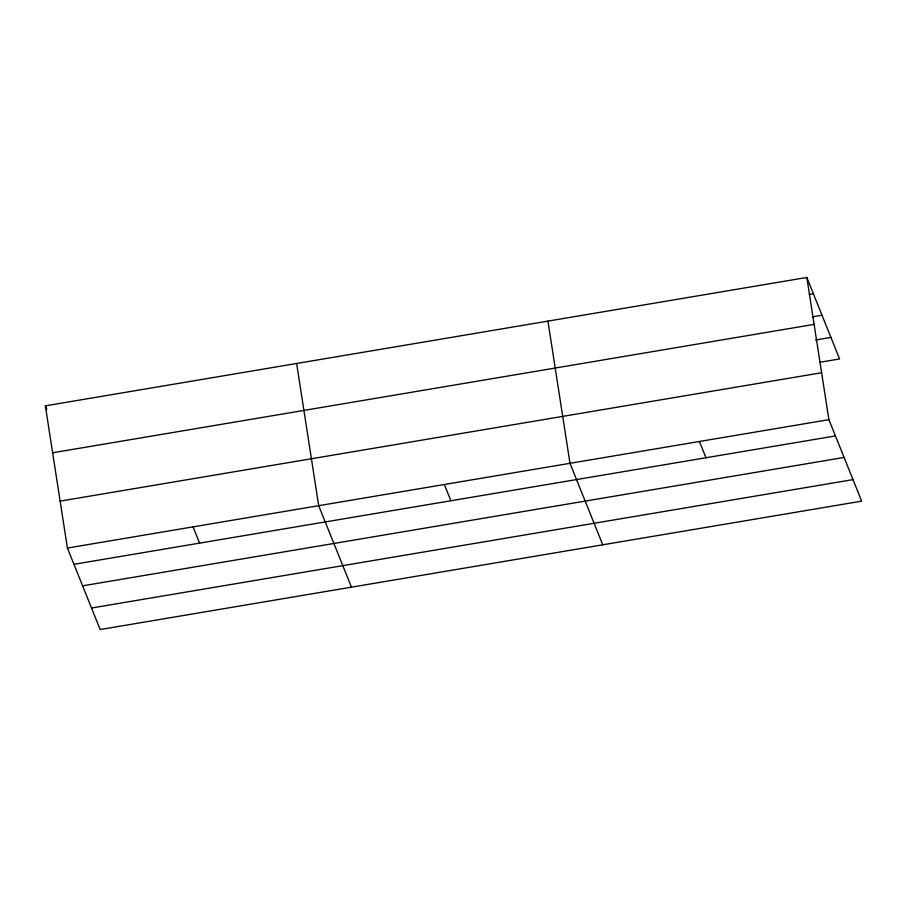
<?xml version="1.0" encoding="UTF-8"?>
<svg xmlns="http://www.w3.org/2000/svg" width="907" height="907" viewBox="0 0 907 907"><rect width="100%" height="100%" fill="white"/><g stroke="black" fill="none" stroke-linecap="round" stroke-linejoin="round"><path stroke-width="1.36" d="M806.833 277.463L828.896 419.658L861.65 501.152L100.167 629.537L67.413 548.055L45.35 405.848L806.833 277.463L839.587 358.945L820.098 362.233M809.191 294.424L813.364 293.709M812.275 316.883L822.014 315.239M52.629 452.786L814.112 324.389M815.62 340L830.937 337.415M60.134 501.129L821.617 372.732M67.413 548.055L828.896 419.658M73.943 564.313L835.426 435.916M82.605 585.843L844.077 457.445M91.516 608.019L852.999 479.622M699.444 441.494L705.975 457.752M602.747 544.801L569.993 463.318L547.93 321.112M444.351 484.508L450.881 500.755M351.463 587.169L318.697 505.687L296.634 363.48M193.055 526.876L199.597 543.134M45.35 405.848L46.858 409.601"/></g></svg>
